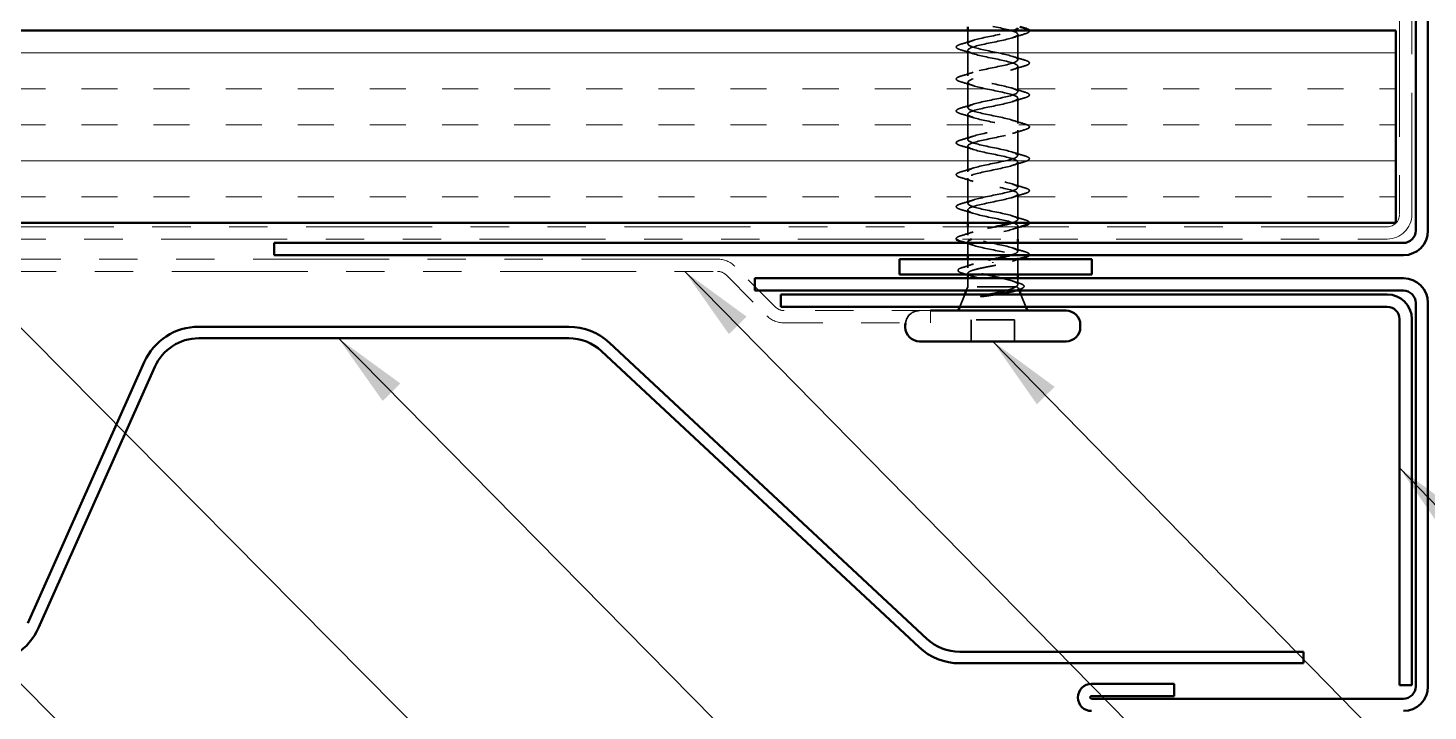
# Model space of a CAD drawing. Header units: inches. Extents: x 0.6 to 33.4, y 0.6 to 21.4.
# Drawn here: x 10.549 to 14.189, y 13.195 to 14.971 of the extents above; entities that cross this region are included whole.
import ezdxf

# ---------------------------------------------------------------- set-up
doc = ezdxf.new("R2010")
doc.units = ezdxf.units.IN
doc.header["$LTSCALE"] = 2
doc.header["$MEASUREMENT"] = 0
doc.linetypes.add('DASHED', pattern=[0.2067, 0.1654, -0.0413])
doc.linetypes.add('DOUBLE_DASH_CHAIN', pattern=[1.2403, 0.6614, -0.0827, 0.1654, -0.0827, 0.1654, -0.0827])
for name, color, linetype, lineweight in [('Hatch (ANSI)', 7, 'Continuous', 18), ('Hidden (ANSI)', 7, 'DASHED', 35), ('Symbol (ANSI)', 7, 'Continuous', 25), ('Visible (ANSI)', 7, 'Continuous', 50)]:
    doc.layers.add(name, color=color, linetype=linetype, lineweight=lineweight)
doc.styles.add('Note Text (ANSI)', font='tahoma.ttf')
doc.dimstyles.new('Default (ANSI)$7', dxfattribs={"dimscale": 2, "dimtxt": 0.12, "dimasz": 0.098425, "dimexe": 0.125, "dimexo": 0.0625, "dimgap": 0.031496, "dimtad": 0, "dimtih": 1, "dimtoh": 1, "dimrnd": 1e-08, "dimzin": 4, "dimdsep": 46, "dimtxsty": 'Note Text (ANSI)', "dimcen": 0.09, "dimdle": 0.393701, "dimclrd": 256, "dimclre": 256, "dimclrt": 256, "dimadec": 0, "dimazin": 1, "dimtfac": 1, "dimtofl": 0, "dimtmove": 0, "dimatfit": 3, "dimfxl": 0, "dimtolj": 1, "dimtzin": 4, "dimlwd": -1, "dimlwe": -1, "dimarcsym": 0})

msp = doc.modelspace()

# ---------------------------------------------------------------- hatches: boundary and pattern name
at = {"layer": 'Hatch (ANSI)', "true_color": 0x804000}
h = msp.add_hatch(dxfattribs=at)
h.set_pattern_fill('INSUL', color=36, scale=0.75, style=0)
h.paths.add_polyline_path([(1.78949, 14.96404), (14.10476, 14.96404), (14.10476, 14.46404), (1.78949, 14.46404)])

# ---------------------------------------------------------------- linework, layer by layer
at = {"layer": 'Hidden (ANSI)', "ltscale": 0.032518}
for p, q in [((12.99226, 14.92979), (12.99226, 14.96404)), ((13.12226, 14.42204), (13.12226, 14.45629))]:
    msp.add_line(p, q, dxfattribs=at)
at = {"layer": 'Hidden (ANSI)', "ltscale": 0.062755}
for p, q in [((13.12226, 14.88829), (13.12226, 14.95429)), ((12.99226, 14.84679), (12.99226, 14.91279)), ((13.12226, 14.80529), (13.12226, 14.87129)), ((12.99226, 14.76379), (12.99226, 14.82979)), ((13.12226, 14.72229), (13.12226, 14.78829)), ((12.99226, 14.68079), (12.99226, 14.74679)), ((13.12226, 14.63929), (13.12226, 14.70529)), ((12.99226, 14.59779), (12.99226, 14.66379)), ((13.12226, 14.55629), (13.12226, 14.62229)), ((12.99226, 14.51479), (12.99226, 14.58079)), ((13.12226, 14.47329), (13.12226, 14.53929))]:
    msp.add_line(p, q, dxfattribs=at)
at = {"layer": 'Hidden (ANSI)', "ltscale": 0.032042}
msp.add_line((12.99226, 14.46404), (12.99226, 14.49779), dxfattribs=at)
at = {"layer": 'Hidden (ANSI)', "ltscale": 0.02109}
msp.add_line((12.99226, 14.43179), (12.99226, 14.45404), dxfattribs=at)
at = {"layer": 'Hidden (ANSI)', "ltscale": 0.030375}
msp.add_line((12.99226, 14.38004), (12.99226, 14.41204), dxfattribs=at)
at = {"layer": 'Hidden (ANSI)', "ltscale": 0.020614}
msp.add_line((13.12226, 14.39029), (13.12226, 14.41204), dxfattribs=at)
at = {"layer": 'Hidden (ANSI)', "ltscale": 0.021265}
msp.add_line((12.99226, 14.3476), (12.99226, 14.37004), dxfattribs=at)
at = {"layer": 'Hidden (ANSI)', "ltscale": 0.002412}
msp.add_line((13.05726, 14.36201), (13.05726, 14.36007), dxfattribs=at)
at = {"layer": 'Hidden (ANSI)', "ltscale": 0.041089}
msp.add_line((13.12226, 14.33004), (13.12226, 14.37329), dxfattribs=at)
at = {"layer": 'Hidden (ANSI)', "ltscale": 0.002695}
msp.add_line((12.99226, 14.33004), (12.99226, 14.33297), dxfattribs=at)
at = {"layer": 'Hidden (ANSI)', "ltscale": 0.020852}
msp.add_line((12.99226, 14.29804), (12.99226, 14.32004), dxfattribs=at)
at = {"layer": 'Hidden (ANSI)', "ltscale": 0.015427}
msp.add_line((13.12226, 14.30374), (13.12226, 14.32004), dxfattribs=at)
at = {"layer": 'Hidden (ANSI)', "ltscale": 0.032759}
for p, q in [((12.9842, 14.27804), (12.97129, 14.24604)), ((13.13033, 14.27804), (13.14323, 14.24604))]:
    msp.add_line(p, q, dxfattribs=at)
at = {"layer": 'Hidden (ANSI)', "ltscale": 0.010169}
msp.add_line((12.99226, 14.29804), (12.98823, 14.28804), dxfattribs=at)
at = {"layer": 'Hidden (ANSI)', "ltscale": 0.16912}
msp.add_line((13.11693, 14.29804), (12.99226, 14.29804), dxfattribs=at)
at = {"layer": 'Hidden (ANSI)', "ltscale": 0.004297}
msp.add_line((13.11861, 14.29804), (13.11693, 14.29804), dxfattribs=at)
at = {"layer": 'Hidden (ANSI)', "ltscale": 0.006265}
msp.add_line((13.12379, 14.29424), (13.12629, 14.28804), dxfattribs=at)
at = {"layer": 'Hidden (ANSI)', "ltscale": 0.107515}
msp.add_line((13.11376, 14.21204), (13.00076, 14.21204), dxfattribs=at)
at = {"layer": 'Hidden (ANSI)', "ltscale": 0.053232}
for p, q in [((13.00076, 14.15604), (13.00076, 14.21204)), ((13.11376, 14.15604), (13.11376, 14.21204))]:
    msp.add_line(p, q, dxfattribs=at)
at = {"layer": 'Hidden (ANSI)', "ltscale": 0.050474}
msp.add_arc((12.86676, 14.19904), 0.037, 90, 172.23357, dxfattribs=at)
at = {"layer": 'Hidden (ANSI)', "ltscale": 1.0092}
msp.add_open_spline([(13.10687, 14.46404), (13.11052, 14.46517), (13.11361, 14.46631), (13.11601, 14.46745), (13.12746, 14.47289), (13.12194, 14.47832), (13.10287, 14.48376), (13.08381, 14.4892), (13.05257, 14.49464), (13.02855, 14.50008), (13.00454, 14.50552), (12.98949, 14.51096), (12.99274, 14.5164), (12.996, 14.52184), (13.01733, 14.52728), (13.04348, 14.53272), (13.06964, 14.53816), (13.09874, 14.5436), (13.11271, 14.54904), (13.12667, 14.55447), (13.12451, 14.55991), (13.10755, 14.56535), (13.09059, 14.57079), (13.06007, 14.57623), (13.03493, 14.58167), (13.0098, 14.58711), (12.99186, 14.59255), (12.99227, 14.59799), (12.99267, 14.60343), (13.01139, 14.60887), (13.03679, 14.61431), (13.06219, 14.61975), (13.09245, 14.62519), (13.10877, 14.63062), (13.1251, 14.63606), (13.12631, 14.6415), (13.11165, 14.64694), (13.097, 14.65238), (13.06754, 14.65782), (13.04157, 14.66326), (13.0156, 14.6687), (12.99498, 14.67414), (12.99253, 14.67958), (12.99008, 14.68502), (13.00597, 14.69046), (13.03033, 14.6959), (13.05469, 14.70134), (13.08576, 14.70677), (13.10425, 14.71221), (13.12274, 14.71765), (13.12732, 14.72309), (13.11514, 14.72853), (13.10296, 14.73397), (13.0749, 14.73941), (13.04838, 14.74485), (13.02187, 14.75029), (12.99882, 14.75573), (12.99354, 14.76117), (12.98826, 14.76661), (13.00114, 14.77205), (13.02418, 14.77749), (13.04722, 14.78292), (13.07875, 14.78836), (13.0992, 14.7938), (13.11965, 14.79924), (13.12753, 14.80468), (13.11796, 14.81012), (13.10839, 14.81556), (13.08205, 14.821), (13.0553, 14.82644), (13.02854, 14.83188), (13.00331, 14.83732), (12.99527, 14.84276), (12.98722, 14.8482), (12.99695, 14.85364), (13.0184, 14.85907), (13.03986, 14.86451), (13.07149, 14.86995), (13.09367, 14.87539), (13.11584, 14.88083), (13.12695, 14.88627), (13.12009, 14.89171), (13.11324, 14.89715), (13.08892, 14.90259), (13.06223, 14.90803), (13.03555, 14.91347), (13.00842, 14.91891), (12.9977, 14.92435), (12.98698, 14.92978), (12.99344, 14.93522), (13.01307, 14.94066), (13.0327, 14.9461), (13.06407, 14.95154), (13.08772, 14.95698), (13.09795, 14.95933), (13.10641, 14.96169), (13.11239, 14.96404)], degree=3, knots=[7.1537471, 7.1537471, 7.1537471, 7.1537471, 7.4116617, 7.4116617, 7.4116617, 8.6469386, 8.6469386, 8.6469386, 9.8822156, 9.8822156, 9.8822156, 11.1174925, 11.1174925, 11.1174925, 12.3527695, 12.3527695, 12.3527695, 13.5880464, 13.5880464, 13.5880464, 14.8233233, 14.8233233, 14.8233233, 16.0586003, 16.0586003, 16.0586003, 17.2938772, 17.2938772, 17.2938772, 18.5291542, 18.5291542, 18.5291542, 19.7644311, 19.7644311, 19.7644311, 20.9997081, 20.9997081, 20.9997081, 22.234985, 22.234985, 22.234985, 23.470262, 23.470262, 23.470262, 24.7055389, 24.7055389, 24.7055389, 25.9408158, 25.9408158, 25.9408158, 27.1760928, 27.1760928, 27.1760928, 28.4113697, 28.4113697, 28.4113697, 29.6466467, 29.6466467, 29.6466467, 30.8819236, 30.8819236, 30.8819236, 32.1172006, 32.1172006, 32.1172006, 33.3524775, 33.3524775, 33.3524775, 34.5877545, 34.5877545, 34.5877545, 35.8230314, 35.8230314, 35.8230314, 37.0583084, 37.0583084, 37.0583084, 38.2935853, 38.2935853, 38.2935853, 39.5288622, 39.5288622, 39.5288622, 40.7641392, 40.7641392, 40.7641392, 41.9994161, 41.9994161, 41.9994161, 43.2346931, 43.2346931, 43.2346931, 44.46997, 44.46997, 44.46997, 45.004261, 45.004261, 45.004261, 45.004261], dxfattribs=at)
at = {"layer": 'Hidden (ANSI)', "ltscale": 1.116183}
msp.add_open_spline([(13.05726, 14.97504), (13.08403, 14.9696), (13.10982, 14.96416), (13.11864, 14.95872), (13.12745, 14.95328), (13.11864, 14.94784), (13.09768, 14.9424), (13.07672, 14.93696), (13.04512, 14.93153), (13.0225, 14.92609), (12.99989, 14.92065), (12.98789, 14.91521), (12.99395, 14.90977), (13.00002, 14.90433), (13.02372, 14.89889), (13.05033, 14.89345), (13.07694, 14.88801), (13.10455, 14.88257), (13.11601, 14.87713), (13.12746, 14.87169), (13.12194, 14.86625), (13.10287, 14.86081), (13.08381, 14.85538), (13.05257, 14.84994), (13.02855, 14.8445), (13.00454, 14.83906), (12.98949, 14.83362), (12.99274, 14.82818), (12.996, 14.82274), (13.01733, 14.8173), (13.04348, 14.81186), (13.06964, 14.80642), (13.09874, 14.80098), (13.11271, 14.79554), (13.12667, 14.7901), (13.12451, 14.78466), (13.10755, 14.77923), (13.09059, 14.77379), (13.06007, 14.76835), (13.03493, 14.76291), (13.0098, 14.75747), (12.99186, 14.75203), (12.99227, 14.74659), (12.99267, 14.74115), (13.01139, 14.73571), (13.03679, 14.73027), (13.06219, 14.72483), (13.09245, 14.71939), (13.10877, 14.71395), (13.1251, 14.70851), (13.12631, 14.70308), (13.11165, 14.69764), (13.097, 14.6922), (13.06754, 14.68676), (13.04157, 14.68132), (13.0156, 14.67588), (12.99498, 14.67044), (12.99253, 14.665), (12.99008, 14.65956), (13.00597, 14.65412), (13.03033, 14.64868), (13.05469, 14.64324), (13.08576, 14.6378), (13.10425, 14.63236), (13.12274, 14.62693), (13.12732, 14.62149), (13.11514, 14.61605), (13.10296, 14.61061), (13.0749, 14.60517), (13.04838, 14.59973), (13.02187, 14.59429), (12.99882, 14.58885), (12.99354, 14.58341), (12.98826, 14.57797), (13.00114, 14.57253), (13.02418, 14.56709), (13.04722, 14.56165), (13.07875, 14.55621), (13.0992, 14.55078), (13.11965, 14.54534), (13.12753, 14.5399), (13.11796, 14.53446), (13.10839, 14.52902), (13.08205, 14.52358), (13.0553, 14.51814), (13.02854, 14.5127), (13.00331, 14.50726), (12.99527, 14.50182), (12.98722, 14.49638), (12.99695, 14.49094), (13.0184, 14.4855), (13.03986, 14.48006), (13.07149, 14.47463), (13.09367, 14.46919), (13.11584, 14.46375), (13.12695, 14.45831), (13.12009, 14.45287), (13.11324, 14.44743), (13.08892, 14.44199), (13.06223, 14.43655), (13.0385, 14.43171), (13.01442, 14.42688), (13.00184, 14.42204)], degree=3, knots=[-47.1238898, -47.1238898, -47.1238898, -47.1238898, -45.8886129, -45.8886129, -45.8886129, -44.6533359, -44.6533359, -44.6533359, -43.418059, -43.418059, -43.418059, -42.182782, -42.182782, -42.182782, -40.9475051, -40.9475051, -40.9475051, -39.7122281, -39.7122281, -39.7122281, -38.4769512, -38.4769512, -38.4769512, -37.2416742, -37.2416742, -37.2416742, -36.0063973, -36.0063973, -36.0063973, -34.7711204, -34.7711204, -34.7711204, -33.5358434, -33.5358434, -33.5358434, -32.3005665, -32.3005665, -32.3005665, -31.0652895, -31.0652895, -31.0652895, -29.8300126, -29.8300126, -29.8300126, -28.5947356, -28.5947356, -28.5947356, -27.3594587, -27.3594587, -27.3594587, -26.1241817, -26.1241817, -26.1241817, -24.8889048, -24.8889048, -24.8889048, -23.6536278, -23.6536278, -23.6536278, -22.4183509, -22.4183509, -22.4183509, -21.183074, -21.183074, -21.183074, -19.947797, -19.947797, -19.947797, -18.7125201, -18.7125201, -18.7125201, -17.4772431, -17.4772431, -17.4772431, -16.2419662, -16.2419662, -16.2419662, -15.0066892, -15.0066892, -15.0066892, -13.7714123, -13.7714123, -13.7714123, -12.5361353, -12.5361353, -12.5361353, -11.3008584, -11.3008584, -11.3008584, -10.0655815, -10.0655815, -10.0655815, -8.8303045, -8.8303045, -8.8303045, -7.5950276, -7.5950276, -7.5950276, -6.3597506, -6.3597506, -6.3597506, -5.2612214, -5.2612214, -5.2612214, -5.2612214], dxfattribs=at)
at = {"layer": 'Hidden (ANSI)', "ltscale": 0.051318}
for points in [[(13.15198, 14.96404), (13.15217, 14.96363), (13.15227, 14.9632), (13.15223, 14.96091), (13.15061, 14.95952), (13.14613, 14.95722), (13.14342, 14.95623), (13.14004, 14.95524)], [(12.96254, 14.42204), (12.96236, 14.42245), (12.96226, 14.42288), (12.96229, 14.42517), (12.96391, 14.42656), (12.96839, 14.42886), (12.97111, 14.42985), (12.97448, 14.43084)]]:
    msp.add_open_spline(points, degree=3, knots=[0.10506487, 0.10506487, 0.10506487, 0.10506487, 0.12137804, 0.12137804, 0.18811443, 0.18811443, 0.24184971, 0.24184971, 0.24184971, 0.24184971], dxfattribs=at)
at = {"layer": 'Hidden (ANSI)', "ltscale": 0.090851}
for points in [[(12.97448, 14.91374), (12.96941, 14.91522), (12.96585, 14.91668), (12.9629, 14.9192), (12.96225, 14.92021), (12.96229, 14.92317), (12.96391, 14.92456), (12.96839, 14.92686), (12.97111, 14.92785), (12.97448, 14.92884)], [(13.14004, 14.88734), (13.14511, 14.88586), (13.14867, 14.8844), (13.15162, 14.88188), (13.15228, 14.88087), (13.15223, 14.87791), (13.15061, 14.87652), (13.14613, 14.87422), (13.14342, 14.87323), (13.14004, 14.87224)], [(12.97448, 14.83074), (12.96941, 14.83222), (12.96585, 14.83368), (12.9629, 14.8362), (12.96225, 14.83721), (12.96229, 14.84017), (12.96391, 14.84156), (12.96839, 14.84386), (12.97111, 14.84485), (12.97448, 14.84584)], [(13.14004, 14.80434), (13.14511, 14.80286), (13.14867, 14.8014), (13.15162, 14.79888), (13.15228, 14.79787), (13.15223, 14.79491), (13.15061, 14.79352), (13.14613, 14.79122), (13.14342, 14.79023), (13.14004, 14.78924)], [(12.97448, 14.74774), (12.96941, 14.74922), (12.96585, 14.75068), (12.9629, 14.7532), (12.96225, 14.75421), (12.96229, 14.75717), (12.96391, 14.75856), (12.96839, 14.76086), (12.97111, 14.76185), (12.97448, 14.76284)], [(13.14004, 14.72134), (13.14511, 14.71986), (13.14867, 14.7184), (13.15162, 14.71588), (13.15228, 14.71487), (13.15223, 14.71191), (13.15061, 14.71052), (13.14613, 14.70822), (13.14342, 14.70723), (13.14004, 14.70624)], [(12.97448, 14.66474), (12.96941, 14.66622), (12.96585, 14.66768), (12.9629, 14.6702), (12.96225, 14.67121), (12.96229, 14.67417), (12.96391, 14.67556), (12.96839, 14.67786), (12.97111, 14.67885), (12.97448, 14.67984)], [(13.14004, 14.63834), (13.14511, 14.63686), (13.14867, 14.6354), (13.15162, 14.63288), (13.15228, 14.63187), (13.15223, 14.62891), (13.15061, 14.62752), (13.14613, 14.62522), (13.14342, 14.62423), (13.14004, 14.62324)], [(12.97448, 14.58174), (12.96941, 14.58322), (12.96585, 14.58468), (12.9629, 14.5872), (12.96225, 14.58821), (12.96229, 14.59117), (12.96391, 14.59256), (12.96839, 14.59486), (12.97111, 14.59585), (12.97448, 14.59684)], [(13.14004, 14.55534), (13.14511, 14.55386), (13.14867, 14.5524), (13.15162, 14.54988), (13.15228, 14.54887), (13.15223, 14.54591), (13.15061, 14.54452), (13.14613, 14.54222), (13.14342, 14.54123), (13.14004, 14.54024)], [(12.97448, 14.49874), (12.96941, 14.50022), (12.96585, 14.50168), (12.9629, 14.5042), (12.96225, 14.50521), (12.96229, 14.50817), (12.96391, 14.50956), (12.96839, 14.51186), (12.97111, 14.51285), (12.97448, 14.51384)]]:
    msp.add_open_spline(points, degree=3, knots=[0, 0, 0, 0, 0.08068206, 0.08068206, 0.12137804, 0.12137804, 0.18811443, 0.18811443, 0.24184971, 0.24184971, 0.24184971, 0.24184971], dxfattribs=at)
at = {"layer": 'Hidden (ANSI)', "ltscale": 0.031888}
for points in [[(12.97448, 14.92884), (12.98517, 14.93198), (12.99583, 14.9352), (13.00624, 14.93862)], [(13.14004, 14.95524), (13.12935, 14.9521), (13.11869, 14.94888), (13.10828, 14.94546)], [(13.00624, 14.90396), (12.99583, 14.90738), (12.98517, 14.9106), (12.97448, 14.91374)], [(13.10828, 14.89712), (13.11869, 14.8937), (13.12935, 14.89048), (13.14004, 14.88734)], [(12.97448, 14.84584), (12.98517, 14.84898), (12.99583, 14.8522), (13.00624, 14.85562)], [(13.14004, 14.87224), (13.12935, 14.8691), (13.11869, 14.86588), (13.10828, 14.86246)], [(13.00624, 14.82096), (12.99583, 14.82438), (12.98517, 14.8276), (12.97448, 14.83074)], [(13.10828, 14.81412), (13.11869, 14.8107), (13.12935, 14.80748), (13.14004, 14.80434)], [(13.14004, 14.78924), (13.12935, 14.7861), (13.11869, 14.78288), (13.10828, 14.77946)], [(12.97448, 14.76284), (12.98517, 14.76598), (12.99583, 14.7692), (13.00624, 14.77262)], [(13.00624, 14.73796), (12.99583, 14.74138), (12.98517, 14.7446), (12.97448, 14.74774)], [(13.10828, 14.73112), (13.11869, 14.7277), (13.12935, 14.72448), (13.14004, 14.72134)], [(12.97448, 14.67984), (12.98517, 14.68298), (12.99583, 14.6862), (13.00624, 14.68962)], [(13.14004, 14.70624), (13.12935, 14.7031), (13.11869, 14.69988), (13.10828, 14.69646)], [(13.00624, 14.65496), (12.99583, 14.65838), (12.98517, 14.6616), (12.97448, 14.66474)], [(13.10828, 14.64812), (13.11869, 14.6447), (13.12935, 14.64148), (13.14004, 14.63834)], [(12.97448, 14.59684), (12.98517, 14.59998), (12.99583, 14.6032), (13.00624, 14.60662)], [(13.14004, 14.62324), (13.12935, 14.6201), (13.11869, 14.61688), (13.10828, 14.61346)], [(13.00624, 14.57196), (12.99583, 14.57538), (12.98517, 14.5786), (12.97448, 14.58174)], [(13.10828, 14.56512), (13.11869, 14.5617), (13.12935, 14.55848), (13.14004, 14.55534)], [(13.14004, 14.54024), (13.12935, 14.5371), (13.11869, 14.53388), (13.10828, 14.53046)], [(12.97448, 14.51384), (12.98517, 14.51698), (12.99583, 14.5202), (13.00624, 14.52362)], [(13.00624, 14.48896), (12.99583, 14.49238), (12.98517, 14.4956), (12.97448, 14.49874)], [(13.10828, 14.48212), (13.11869, 14.4787), (13.12935, 14.47548), (13.14004, 14.47234)], [(12.97448, 14.43084), (12.98517, 14.43398), (12.99583, 14.4372), (13.00624, 14.44062)], [(13.10828, 14.39912), (13.11869, 14.3957), (13.12935, 14.39248), (13.14004, 14.38934)]]:
    msp.add_open_spline(points, degree=3, dxfattribs=at)
at = {"layer": 'Hidden (ANSI)', "ltscale": 0.352704}
msp.add_open_spline([(13.10346, 14.38004), (13.11019, 14.38198), (13.1155, 14.38392), (13.11864, 14.38586), (13.12745, 14.3913), (13.11864, 14.39674), (13.09768, 14.40217), (13.07672, 14.40761), (13.04512, 14.41305), (13.0225, 14.41849), (12.99989, 14.42393), (12.98789, 14.42937), (12.99395, 14.43481), (13.00002, 14.44025), (13.02372, 14.44569), (13.05033, 14.45113), (13.05508, 14.4521), (13.05986, 14.45307), (13.06457, 14.45404)], degree=3, knots=[0.7948608, 0.7948608, 0.7948608, 0.7948608, 1.2352769, 1.2352769, 1.2352769, 2.4705539, 2.4705539, 2.4705539, 3.7058308, 3.7058308, 3.7058308, 4.9411078, 4.9411078, 4.9411078, 6.1763847, 6.1763847, 6.1763847, 6.3967368, 6.3967368, 6.3967368, 6.3967368], dxfattribs=at)
at = {"layer": 'Hidden (ANSI)', "ltscale": 0.021127}
msp.add_open_spline([(13.12927, 14.45404), (13.12221, 14.45191), (13.11519, 14.44973), (13.10828, 14.44746)], degree=3, dxfattribs=at)
at = {"layer": 'Hidden (ANSI)', "ltscale": 0.04888}
msp.add_open_spline([(13.14004, 14.47234), (13.14511, 14.47086), (13.14867, 14.4694), (13.15162, 14.46688), (13.15228, 14.46587), (13.15226, 14.4645), (13.15223, 14.46427), (13.15217, 14.46404)], degree=3, knots=[0, 0, 0, 0, 0.08068206, 0.08068206, 0.12137804, 0.12137804, 0.13023778, 0.13023778, 0.13023778, 0.13023778], dxfattribs=at)
at = {"layer": 'Hidden (ANSI)', "ltscale": 0.019467}
msp.add_open_spline([(13.00624, 14.40596), (12.99987, 14.40805), (12.99341, 14.41007), (12.9869, 14.41204)], degree=3, dxfattribs=at)
at = {"layer": 'Hidden (ANSI)', "ltscale": 0.296753}
msp.add_open_spline([(12.99256, 14.41479), (12.99276, 14.41116), (12.99999, 14.40754), (13.01307, 14.40392), (13.0327, 14.39848), (13.06407, 14.39304), (13.08772, 14.3876), (13.11136, 14.38216), (13.12557, 14.37672), (13.12151, 14.37128), (13.11745, 14.36584), (13.09543, 14.3604), (13.06911, 14.35496), (13.06521, 14.35415), (13.06123, 14.35335), (13.05726, 14.35254)], degree=3, knots=[-4.712389, -4.712389, -4.712389, -4.712389, -3.8891967, -3.8891967, -3.8891967, -2.6539198, -2.6539198, -2.6539198, -1.4186428, -1.4186428, -1.4186428, -0.1833659, -0.1833659, -0.1833659, 0, 0, 0, 0], dxfattribs=at)
at = {"layer": 'Hidden (ANSI)', "ltscale": 0.053953}
msp.add_open_spline([(13.14004, 14.38934), (13.14511, 14.38786), (13.14867, 14.3864), (13.15162, 14.38388), (13.15228, 14.38287), (13.15225, 14.38113), (13.15206, 14.38057), (13.15172, 14.38004)], degree=3, knots=[0, 0, 0, 0, 0.08068206, 0.08068206, 0.12137804, 0.12137804, 0.14373235, 0.14373235, 0.14373235, 0.14373235], dxfattribs=at)
at = {"layer": 'Hidden (ANSI)', "ltscale": 0.090199}
msp.add_open_spline([(12.97995, 14.33269), (12.97491, 14.33417), (12.97123, 14.33564), (12.96797, 14.33804), (12.96719, 14.33891), (12.9664, 14.34192), (12.96799, 14.34372), (12.97259, 14.34625), (12.97537, 14.3473), (12.97885, 14.34834)], degree=3, knots=[0, 0, 0, 0, 0.07549597, 0.07549597, 0.11358326, 0.11358326, 0.18511439, 0.18511439, 0.2400252, 0.2400252, 0.2400252, 0.2400252], dxfattribs=at)
at = {"layer": 'Hidden (ANSI)', "ltscale": 0.028762}
msp.add_open_spline([(12.97885, 14.34834), (12.98846, 14.35122), (12.99802, 14.35419), (13.00735, 14.35731)], degree=3, dxfattribs=at)
at = {"layer": 'Hidden (ANSI)', "ltscale": 0.324094}
msp.add_open_spline([(13.11693, 14.29804), (13.12036, 14.2999), (13.12217, 14.30174), (13.12234, 14.30546), (13.12069, 14.3073), (13.11413, 14.31102), (13.10928, 14.31286), (13.09702, 14.31658), (13.08973, 14.31843), (13.07368, 14.32215), (13.06509, 14.32399), (13.04777, 14.32771), (13.03922, 14.32955), (13.02335, 14.33327), (13.01618, 14.33511), (13.00424, 14.33883), (12.99957, 14.34067), (12.99342, 14.34439), (12.992, 14.34624), (12.99261, 14.34996), (12.99464, 14.3518), (13.00191, 14.35552), (13.00708, 14.35736), (13.01942, 14.36094), (13.0263, 14.36265), (13.04127, 14.3661), (13.04923, 14.36781), (13.05726, 14.36954)], degree=3, knots=[0, 0, 0, 0, 0.06748173, 0.06748173, 0.13496346, 0.13496346, 0.20244519, 0.20244519, 0.26992692, 0.26992692, 0.33740864, 0.33740864, 0.40489037, 0.40489037, 0.4723721, 0.4723721, 0.53985383, 0.53985383, 0.60733556, 0.60733556, 0.67481729, 0.67481729, 0.74229902, 0.74229902, 0.8048716, 0.8048716, 0.86744418, 0.86744418, 0.86744418, 0.86744418], dxfattribs=at)
at = {"layer": 'Hidden (ANSI)', "ltscale": 0.275683}
msp.add_open_spline([(13.05726, 14.35254), (13.04864, 14.35089), (13.04011, 14.34925), (13.02421, 14.34595), (13.017, 14.34431), (13.0049, 14.34101), (13.00014, 14.33937), (12.99372, 14.33607), (12.99214, 14.33444), (12.9924, 14.33113), (12.99424, 14.3295), (13.00114, 14.32619), (13.00613, 14.32456), (13.01859, 14.32126), (13.02595, 14.31962), (13.04204, 14.31632), (13.05062, 14.31468), (13.06785, 14.31138), (13.07633, 14.30974), (13.09202, 14.30644), (13.09908, 14.3048), (13.10796, 14.3023), (13.11064, 14.30145), (13.11524, 14.29974), (13.11714, 14.29889), (13.11861, 14.29804)], degree=3, knots=[0, 0, 0, 0, 0.06687142, 0.06687142, 0.13374283, 0.13374283, 0.20061425, 0.20061425, 0.26748567, 0.26748567, 0.33435708, 0.33435708, 0.4012285, 0.4012285, 0.46809992, 0.46809992, 0.53497133, 0.53497133, 0.60184275, 0.60184275, 0.66871417, 0.66871417, 0.70324308, 0.70324308, 0.737772, 0.737772, 0.737772, 0.737772], dxfattribs=at)
at = {"layer": 'Hidden (ANSI)', "ltscale": 0.002289}
msp.add_open_spline([(13.05726, 14.36954), (13.05808, 14.36971), (13.0589, 14.36987), (13.05972, 14.37004)], degree=3, dxfattribs=at)
at = {"layer": 'Hidden (ANSI)', "ltscale": 0.017814}
msp.add_open_spline([(13.12597, 14.37004), (13.12002, 14.36823), (13.11411, 14.36638), (13.10828, 14.36446)], degree=3, dxfattribs=at)
at = {"layer": 'Hidden (ANSI)', "ltscale": 0.008828}
msp.add_open_spline([(12.98888, 14.33004), (12.98591, 14.33093), (12.98293, 14.33182), (12.97995, 14.33269)], degree=3, dxfattribs=at)
at = {"layer": 'Hidden (ANSI)', "ltscale": 0.012886}
msp.add_open_spline([(13.00512, 14.325), (13.00086, 14.32637), (12.99657, 14.32771), (12.99226, 14.32902)], degree=3, dxfattribs=at)
at = {"layer": 'Hidden (ANSI)', "ltscale": 0.018879}
msp.add_open_spline([(13.10717, 14.31344), (13.11331, 14.31139), (13.11955, 14.3094), (13.12583, 14.30746)], degree=3, dxfattribs=at)
at = {"layer": 'Hidden (ANSI)', "ltscale": 0.088709}
msp.add_open_spline([(13.12583, 14.30746), (13.13065, 14.30598), (13.13421, 14.30448), (13.13738, 14.30202), (13.13813, 14.30113), (13.13891, 14.29817), (13.13753, 14.29634), (13.13407, 14.2942), (13.13274, 14.29354), (13.12929, 14.29211), (13.12703, 14.29133), (13.12446, 14.29055)], degree=3, knots=[0, 0, 0, 0, 0.0707422, 0.0707422, 0.10601969, 0.10601969, 0.17099056, 0.17099056, 0.2005585, 0.2005585, 0.23613752, 0.23613752, 0.23613752, 0.23613752], dxfattribs=at)
at = {"layer": 'Hidden (ANSI)', "ltscale": 0.014703}
msp.add_open_spline([(13.03582, 14.27324), (13.03381, 14.27293), (13.03176, 14.27267), (13.02807, 14.27235), (13.02671, 14.2723), (13.02582, 14.2724), (13.02561, 14.27243), (13.02546, 14.2725), (13.02543, 14.27252), (13.02539, 14.27255), (13.02538, 14.27257), (13.02537, 14.27259), (13.02537, 14.27261), (13.02537, 14.27263), (13.02537, 14.27264), (13.02538, 14.27267), (13.02539, 14.27268), (13.02542, 14.27272), (13.02545, 14.27275), (13.02554, 14.27282), (13.02563, 14.27287), (13.02606, 14.27309), (13.02659, 14.27326), (13.0277, 14.27358), (13.02849, 14.27377), (13.02923, 14.27393)], degree=3, knots=[0, 0, 0, 0, 0.015878436, 0.015878436, 0.030496322, 0.030496322, 0.033768739, 0.033768739, 0.034516096, 0.034516096, 0.034934038, 0.034934038, 0.035218632, 0.035218632, 0.035484827, 0.035484827, 0.035833283, 0.035833283, 0.03649102, 0.03649102, 0.038229075, 0.038229075, 0.045138635, 0.045138635, 0.057165667, 0.057165667, 0.057165667, 0.057165667], dxfattribs=at)
at = {"layer": 'Hidden (ANSI)', "ltscale": 0.018944}
msp.add_open_spline([(13.02923, 14.27393), (13.03549, 14.27529), (13.04196, 14.27665), (13.04846, 14.27804)], degree=3, dxfattribs=at)
at = {"layer": 'Hidden (ANSI)', "ltscale": 0.030286}
msp.add_open_spline([(13.06712, 14.27804), (13.06442, 14.27762), (13.06169, 14.27719), (13.0512, 14.27558), (13.04339, 14.27441), (13.03582, 14.27324)], degree=3, knots=[0.316172256, 0.316172256, 0.316172256, 0.316172256, 0.33737749, 0.33737749, 0.39716778, 0.39716778, 0.39716778, 0.39716778], dxfattribs=at)
at = {"layer": 'Hidden (ANSI)', "ltscale": 0.042128}
msp.add_open_spline([(13.09163, 14.28804), (13.09655, 14.28939), (13.101, 14.29075), (13.11024, 14.29408), (13.11435, 14.29603), (13.11693, 14.29804)], degree=3, knots=[0.17048443, 0.17048443, 0.17048443, 0.17048443, 0.21768686, 0.21768686, 0.28372234, 0.28372234, 0.28372234, 0.28372234], dxfattribs=at)
at = {"layer": 'Hidden (ANSI)', "ltscale": 0.061402}
msp.add_open_spline([(13.11861, 14.29804), (13.12204, 14.29654), (13.12384, 14.29507), (13.12405, 14.2921), (13.12237, 14.29063), (13.11765, 14.28856), (13.116, 14.28796), (13.11409, 14.28736)], degree=3, knots=[0, 0, 0, 0, 0.06713685, 0.06713685, 0.13596331, 0.13596331, 0.1644502, 0.1644502, 0.1644502, 0.1644502], dxfattribs=at)
at = {"layer": 'Hidden (ANSI)', "ltscale": 0.008144}
msp.add_open_spline([(13.12446, 14.29055), (13.12172, 14.28972), (13.11898, 14.28889), (13.11626, 14.28804)], degree=3, dxfattribs=at)
at = {"layer": 'Visible (ANSI)', "color": 1, "true_color": 0xff0000}
for p, q in [((14.15676, 14.44404), (14.15676, 17.84804)), ((14.18876, 14.44404), (14.18876, 17.84804)), ((11.18876, 14.41204), (14.12476, 14.41204)), ((11.18876, 14.41204), (11.18876, 14.38004)), ((11.18876, 14.38004), (14.12476, 14.38004)), ((14.12476, 14.32004), (12.43876, 14.32004)), ((12.43876, 14.28804), (12.43876, 14.32004)), ((12.43876, 14.28804), (14.12476, 14.28804)), ((14.08276, 14.27804), (12.50576, 14.27804)), ((12.50576, 14.27804), (12.50576, 14.24604)), ((12.50576, 14.24604), (14.08276, 14.24604)), ((14.15676, 14.25604), (14.15676, 13.25904)), ((14.18876, 13.25904), (14.18876, 14.25604)), ((14.11476, 14.21404), (14.11476, 13.26204)), ((14.14676, 13.26204), (14.14676, 14.21404)), ((13.52856, 13.26544), (13.31376, 13.26544)), ((13.52856, 13.23344), (13.52856, 13.26544)), ((14.14676, 13.26204), (14.11476, 13.26204)), ((13.31376, 13.23344), (13.52856, 13.23344)), ((14.12476, 13.22704), (13.31376, 13.22704))]:
    msp.add_line(p, q, dxfattribs=at)
at = {"layer": 'Visible (ANSI)', "color": 30, "linetype": 'DOUBLE_DASH_CHAIN', "lineweight": 18, "ltscale": 0.239297, "true_color": 0xff8000}
for p, q in [((14.11476, 17.45404), (14.11476, 14.48604)), ((14.14676, 14.48604), (14.14676, 17.45404))]:
    msp.add_line(p, q, dxfattribs=at)
at = {"layer": 'Visible (ANSI)', "color": 36, "true_color": 0x804000}
for p, q in [((1.78949, 14.96404), (14.10476, 14.96404)), ((14.10476, 14.96404), (14.10476, 14.46404)), ((14.10476, 14.46404), (1.78949, 14.46404))]:
    msp.add_line(p, q, dxfattribs=at)
at = {"layer": 'Visible (ANSI)'}
for p, q in [((12.99226, 14.96404), (12.99226, 14.97404)), ((12.99226, 14.45404), (12.99226, 14.46404)), ((13.12226, 14.41204), (13.12226, 14.42204)), ((12.99226, 14.41204), (12.99226, 14.41479)), ((12.99226, 14.37004), (12.99226, 14.38004)), ((12.81476, 14.33004), (12.81476, 14.37004)), ((12.81476, 14.37004), (13.31476, 14.37004)), ((13.31476, 14.37004), (13.31476, 14.33004)), ((13.31476, 14.33004), (12.81476, 14.33004)), ((12.99226, 14.32004), (12.99226, 14.33004)), ((13.12226, 14.32004), (13.12226, 14.33004)), ((12.98823, 14.28804), (12.9842, 14.27804)), ((13.12629, 14.28804), (13.13033, 14.27804)), ((13.24776, 14.23604), (12.89499, 14.23604)), ((12.97129, 14.24604), (12.96726, 14.23604)), ((13.14323, 14.24604), (13.14726, 14.23604)), ((12.82976, 14.19304), (12.82976, 14.19904)), ((13.28476, 14.19304), (13.28476, 14.19904)), ((13.24776, 14.15604), (12.86676, 14.15604))]:
    msp.add_line(p, q, dxfattribs=at)
at = {"layer": 'Visible (ANSI)', "color": 30, "linetype": 'DOUBLE_DASH_CHAIN', "lineweight": 18, "ltscale": 0.247788, "true_color": 0xff8000}
for p, q in [((14.08276, 14.45404), (1.78949, 14.45404)), ((1.78949, 14.42204), (14.08276, 14.42204))]:
    msp.add_line(p, q, dxfattribs=at)
at = {"layer": 'Visible (ANSI)', "color": 30, "linetype": 'DOUBLE_DASH_CHAIN', "lineweight": 18, "ltscale": 0.267416, "true_color": 0xff8000}
for p, q in [((12.34111, 14.37004), (8.36099, 14.37004)), ((8.36099, 14.33804), (12.34111, 14.33804))]:
    msp.add_line(p, q, dxfattribs=at)
at = {"layer": 'Visible (ANSI)', "color": 30, "linetype": 'DOUBLE_DASH_CHAIN', "lineweight": 18, "ltscale": 0.023666, "true_color": 0xff8000}
for p, q in [((12.49225, 14.24541), (12.38636, 14.35129)), ((12.36374, 14.32867), (12.46962, 14.22278))]:
    msp.add_line(p, q, dxfattribs=at)
at = {"layer": 'Visible (ANSI)', "color": 30, "linetype": 'DOUBLE_DASH_CHAIN', "lineweight": 18, "ltscale": 0.060229, "true_color": 0xff8000}
for p, q in [((12.89499, 14.23604), (12.51487, 14.23604)), ((12.51487, 14.20404), (12.89499, 14.20404))]:
    msp.add_line(p, q, dxfattribs=at)
at = {"layer": 'Visible (ANSI)', "color": 30, "linetype": 'DOUBLE_DASH_CHAIN', "lineweight": 18, "ltscale": 0.004979, "true_color": 0xff8000}
msp.add_line((12.89499, 14.20404), (12.89499, 14.23604), dxfattribs=at)
at = {"layer": 'Visible (ANSI)', "color": 5, "true_color": 0x0000ff}
for p, q in [((11.95467, 14.19404), (10.99245, 14.19404)), ((10.99245, 14.16404), (11.95467, 14.16404)), ((12.03992, 14.13046), (12.8654, 13.36068)), ((12.88586, 13.38262), (12.06038, 14.1524)), ((10.85085, 14.10208), (10.54859, 13.4232)), ((10.576, 13.411), (10.87826, 14.08988)), ((13.86476, 13.34904), (12.97111, 13.34904)), ((13.86476, 13.31904), (13.86476, 13.34904)), ((12.97111, 13.31904), (13.86476, 13.31904))]:
    msp.add_line(p, q, dxfattribs=at)
at = {"layer": 'Visible (ANSI)', "color": 30, "linetype": 'DOUBLE_DASH_CHAIN', "lineweight": 18, "ltscale": 0.015855, "true_color": 0xff8000}
msp.add_arc((14.08276, 14.48604), 0.064, 270, 0, dxfattribs=at)
at = {"layer": 'Visible (ANSI)', "color": 30, "linetype": 'DOUBLE_DASH_CHAIN', "lineweight": 18, "ltscale": 0.007878, "true_color": 0xff8000}
for centre, radius, start, end in [((14.08276, 14.48604), 0.032, 270, 0), ((12.34111, 14.30604), 0.064, 45, 90), ((12.51487, 14.26804), 0.064, 225, 270)]:
    msp.add_arc(centre, radius, start, end, dxfattribs=at)
at = {"layer": 'Visible (ANSI)', "color": 1, "true_color": 0xff0000}
for centre, radius, start, end in [((14.12476, 14.44404), 0.032, 270, 0), ((14.12476, 14.44404), 0.064, 270, 0), ((14.12476, 14.25604), 0.064, 0, 90), ((14.08276, 14.21404), 0.064, 0, 90), ((14.12476, 14.25604), 0.032, 0, 90), ((14.08276, 14.21404), 0.032, 0, 90), ((13.31376, 13.23024), 0.0352, 90, 270), ((14.12476, 13.25904), 0.032, 270, 0), ((14.12476, 13.25904), 0.064, 270, 0), ((13.31376, 13.23024), 0.0032, 90, 270)]:
    msp.add_arc(centre, radius, start, end, dxfattribs=at)
at = {"layer": 'Visible (ANSI)', "color": 30, "linetype": 'DOUBLE_DASH_CHAIN', "lineweight": 18, "ltscale": 0.003889, "true_color": 0xff8000}
for centre, start, end in [((12.34111, 14.30604), 45, 90), ((12.51487, 14.26804), 225, 270)]:
    msp.add_arc(centre, 0.032, start, end, dxfattribs=at)
at = {"layer": 'Visible (ANSI)'}
for centre, start, end in [((13.24776, 14.19904), 0, 90), ((12.86676, 14.19904), 172.23357, 180), ((12.86676, 14.19304), 180, 270), ((13.24776, 14.19304), 270, 0)]:
    msp.add_arc(centre, 0.037, start, end, dxfattribs=at)
at = {"layer": 'Visible (ANSI)', "color": 5, "true_color": 0x0000ff}
for centre, radius, start, end in [((10.99245, 14.03904), 0.155, 90, 156), ((10.99245, 14.03904), 0.125, 90, 156), ((11.95467, 14.03904), 0.155, 47, 90), ((11.95467, 14.03904), 0.125, 47, 90), ((10.4344, 13.47404), 0.155, 270, 336), ((12.97111, 13.47404), 0.155, 227, 270), ((12.97111, 13.47404), 0.125, 227, 270)]:
    msp.add_arc(centre, radius, start, end, dxfattribs=at)
at = {"layer": 'Visible (ANSI)'}
for points in [[(13.11239, 14.96404), (13.11853, 14.96646), (13.12206, 14.96887), (13.12219, 14.97129)], [(13.12762, 14.97404), (13.13175, 14.97279), (13.13589, 14.97156), (13.14004, 14.97034)], [(13.06457, 14.45404), (13.08076, 14.45737), (13.09618, 14.46071), (13.10687, 14.46404)], [(13.14004, 14.45724), (13.13645, 14.45618), (13.13285, 14.45512), (13.12927, 14.45404)], [(12.9869, 14.41204), (12.98278, 14.41329), (12.97863, 14.41452), (12.97448, 14.41574)], [(13.05972, 14.37004), (13.07607, 14.37337), (13.09188, 14.37671), (13.10346, 14.38004)], [(13.14004, 14.37424), (13.13534, 14.37286), (13.13064, 14.37146), (13.12597, 14.37004)], [(12.99226, 14.32902), (12.99114, 14.32936), (12.99001, 14.3297), (12.98888, 14.33004)], [(13.11626, 14.28804), (13.11554, 14.28781), (13.11481, 14.28759), (13.11409, 14.28736)]]:
    msp.add_open_spline(points, degree=3, dxfattribs=at)
for points, knots in [([(13.14004, 14.97034), (13.14511, 14.96886), (13.14867, 14.9674), (13.15123, 14.96522), (13.1517, 14.96465), (13.15198, 14.96404)], [0, 0, 0, 0, 0.08068206, 0.08068206, 0.10506487, 0.10506487, 0.10506487, 0.10506487]), ([(13.15217, 14.46404), (13.15179, 14.46254), (13.15028, 14.46135), (13.14613, 14.45922), (13.14342, 14.45823), (13.14004, 14.45724)], [0.13023778, 0.13023778, 0.13023778, 0.13023778, 0.18811443, 0.18811443, 0.24184971, 0.24184971, 0.24184971, 0.24184971]), ([(12.97448, 14.41574), (12.96941, 14.41722), (12.96585, 14.41868), (12.9633, 14.42086), (12.96282, 14.42143), (12.96254, 14.42204)], [0, 0, 0, 0, 0.08068206, 0.08068206, 0.10506487, 0.10506487, 0.10506487, 0.10506487]), ([(13.00184, 14.42204), (13.00028, 14.42144), (12.99889, 14.42083), (12.9977, 14.42023), (12.99413, 14.41842), (12.99246, 14.4166), (12.99256, 14.41479)], [-5.26122143, -5.26122143, -5.26122143, -5.26122143, -5.12447367, -5.12447367, -5.12447367, -4.71238898, -4.71238898, -4.71238898, -4.71238898]), ([(13.15172, 14.38004), (13.15105, 14.37899), (13.14978, 14.37809), (13.14613, 14.37622), (13.14342, 14.37523), (13.14004, 14.37424)], [0.143732351, 0.143732351, 0.143732351, 0.143732351, 0.188114428, 0.188114428, 0.241849708, 0.241849708, 0.241849708, 0.241849708]), ([(13.04846, 14.27804), (13.05164, 14.27871), (13.05483, 14.27939), (13.0674, 14.28211), (13.07651, 14.28415), (13.08715, 14.28684), (13.08944, 14.28744), (13.09163, 14.28804)], [0.0509905, 0.0509905, 0.0509905, 0.0509905, 0.07588897, 0.07588897, 0.1494652, 0.1494652, 0.17048443, 0.17048443, 0.17048443, 0.17048443]), ([(13.11409, 14.28736), (13.11129, 14.28648), (13.10793, 14.28561), (13.09753, 14.28323), (13.08968, 14.28177), (13.07655, 14.27954), (13.07188, 14.27879), (13.06712, 14.27804)], [0.1644502, 0.1644502, 0.1644502, 0.1644502, 0.20647998, 0.20647998, 0.27868739, 0.27868739, 0.31617226, 0.31617226, 0.31617226, 0.31617226])]:
    msp.add_open_spline(points, degree=3, knots=knots, dxfattribs=at)

# ---------------------------------------------------------------- leaders
at = {"layer": 'Symbol (ANSI)', "annotation_type": 0, "has_hookline": 1, "hookline_direction": 0}
for points, text_width in [([(5.3421, 18.48404), (15.85704, 7.90611), (16.05389, 7.90611)], 1.98995), ([(8.65607, 16.08079), (15.90077, 8.77309), (16.09762, 8.77309)], 1.40083), ([(7.28738, 14.46404), (15.92686, 5.76157), (16.12371, 5.76157)], 2.86872), ([(6.23683, 14.42204), (15.94946, 4.64642), (16.14631, 4.64642)], 4.45958), ([(12.25602, 14.33804), (15.9108, 10.62027), (16.10765, 10.62027)], 6.85072), ([(11.35563, 14.16404), (15.89544, 9.56123), (16.09229, 9.56123)], 2.2904), ([(13.05726, 14.15604), (15.78129, 11.36901), (15.97814, 11.36901)], 4.05985), ([(14.11476, 13.82685), (15.89746, 11.98116), (16.09431, 11.98116)], 1.56056), ([(9.2851, 13.39904), (15.88078, 6.74037), (16.07763, 6.74037)], 1.40954), ([(9.8344, 13.28704), (15.86799, 7.19045), (16.06484, 7.19045)], 4.52003)]:
    msp.add_leader(points, dimstyle='Default (ANSI)$7', override={"dimtad": 0}, dxfattribs=dict(at, text_width=text_width))

doc.saveas('drawing.dxf')
